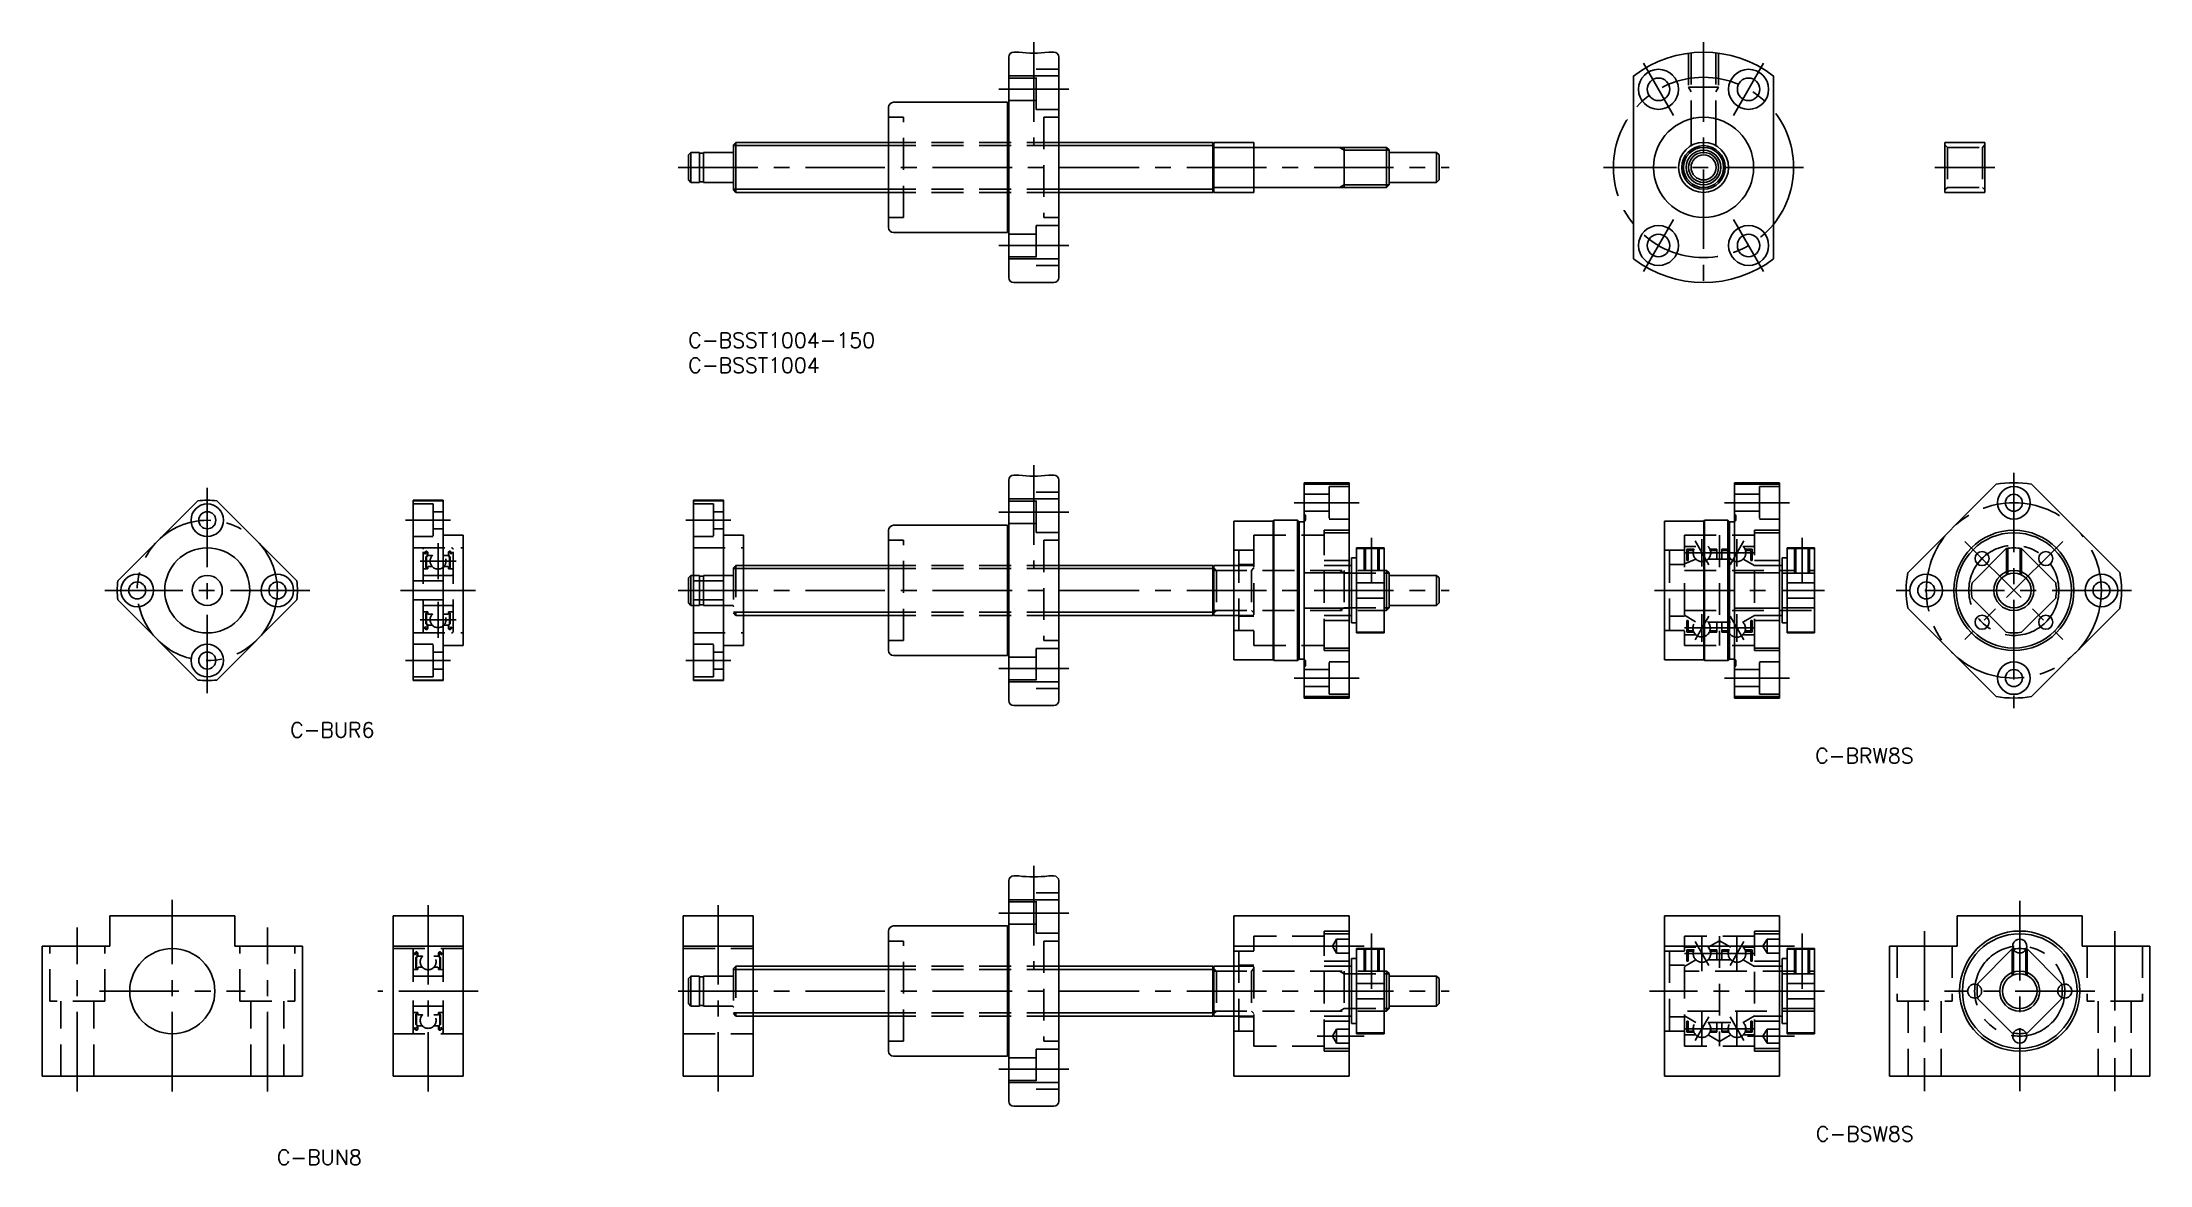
# Model space of a CAD drawing. Extents: x -129 to 292, y -166 to 58.
import ezdxf

# ---------------------------------------------------------------- set-up
doc = ezdxf.new("R2010")
doc.units = 0
doc.header["$LTSCALE"] = 0.5
for name, pattern in [('CENTER', [50.8, 31.75, -6.35, 6.35, -6.35]), ('DASHED', [19.05, 12.7, -6.35]), ('PHANTOM', [63.5, 31.75, -6.35, 6.35, -6.35, 6.35, -6.35])]:
    doc.linetypes.add(name, pattern=pattern)
for name, color, linetype in [('MSM_CENTER', 1, 'CENTER'), ('MSM_CONTINUOUS', 7, 'CONTINUOUS'), ('MSM_DASHED', 4, 'DASHED'), ('MSM_IMAGINARY', 6, 'PHANTOM'), ('MSM_NARROW', 5, 'CONTINUOUS'), ('MSM_PART_NUMBER', 7, 'CONTINUOUS')]:
    doc.layers.add(name, color=color, linetype=linetype)
doc.styles.get("Standard").update_dxf_attribs({"font": 'txt.shx', "height": 3, "bigfont": 'bigfont.shx'})

# ---------------------------------------------------------------- blocks, each defined once
blk = doc.blocks.new('*U50')
at = {"layer": 'MSM_PART_NUMBER'}
blk.add_text('C-BSST1004-150', height=3, dxfattribs=at).set_placement((0, -3))
blk = doc.blocks.new('*U51')
at = {"layer": 'MSM_PART_NUMBER'}
blk.add_text('C-BSST1004', height=3, dxfattribs=at).set_placement((0, -8))
blk = doc.blocks.new('*U53')
at = {"layer": 'MSM_PART_NUMBER'}
blk.add_text('C-BUR6', height=3, dxfattribs=at).set_placement((-79.55, -80.8))
blk = doc.blocks.new('*U54')
at = {"layer": 'MSM_PART_NUMBER'}
blk.add_text('C-BUN8', height=3, dxfattribs=at).set_placement((-82.2, -166.13))
blk = doc.blocks.new('*U55')
at = {"layer": 'MSM_PART_NUMBER'}
blk.add_text('C-BRW8S', height=3, dxfattribs=at).set_placement((225.12, -85.95))
blk = doc.blocks.new('*U56')
at = {"layer": 'MSM_PART_NUMBER'}
blk.add_text('C-BSW8S', height=3, dxfattribs=at).set_placement((225.27, -161.45))

msp = doc.modelspace()

# ---------------------------------------------------------------- linework, layer by layer
at = {"layer": 'MSM_CENTER'}
for p, q in [((69, 58), (69, 37.5)), ((202.82, 58), (202.82, 8)), ((190.82, 53.78), (196.82, 43.39)), ((214.82, 53.78), (208.82, 43.39)), ((76, 48.59), (62, 48.59)), ((-2, 33), (152, 33)), ((222.82, 33), (182.82, 33)), ((249.04, 33), (261.04, 33)), ((196.82, 22.61), (190.82, 12.22)), ((208.82, 22.61), (214.82, 12.22)), ((76, 17.41), (62, 17.41)), ((69, -26.45), (69, -46.95)), ((264.81, -27.95), (264.81, -74.95)), ((-96.1, -30.95), (-96.1, -71.95)), ((-56.5, -37.45), (-47.5, -37.45)), ((-0.5, -37.45), (8.5, -37.45)), ((76, -35.86), (62, -35.86)), ((121, -33.95), (134, -33.95)), ((207, -33.95), (220, -33.95)), ((-50, -49.19), (-50, -42.01)), ((136.5, -40.95), (136.5, -49.99)), ((201.12, -41.57), (203.87, -46.33)), ((202.5, -41.2), (202.5, -46.7)), ((210.88, -41.57), (208.13, -46.33)), ((209.5, -41.2), (209.5, -46.7)), ((222.5, -40.95), (222.5, -49.99)), ((255.03, -41.67), (274.6, -61.23)), ((274.6, -41.67), (255.03, -61.23)), ((-46.41, -45.6), (-53.59, -45.6)), ((213.1, -43.95), (199, -43.95)), ((-75.6, -51.45), (-116.6, -51.45)), ((-57.5, -51.45), (-42.5, -51.45)), ((-50, -60.89), (-50, -53.71)), ((-2, -51.45), (152, -51.45)), ((193, -51.45), (227, -51.45)), ((288.31, -51.45), (241.31, -51.45)), ((-46.41, -57.3), (-53.59, -57.3)), ((213.1, -58.95), (199, -58.95)), ((201.12, -61.33), (203.87, -56.57)), ((202.5, -61.7), (202.5, -56.2)), ((210.88, -61.33), (208.13, -56.57)), ((209.5, -61.7), (209.5, -56.2)), ((-56.5, -65.45), (-47.5, -65.45)), ((-0.5, -65.45), (8.5, -65.45)), ((76, -67.04), (62, -67.04)), ((121, -68.95), (134, -68.95)), ((207, -68.95), (220, -68.95)), ((69, -106.45), (69, -126.95)), ((-103.09, -151.49), (-103.09, -113.21)), ((265.98, -113.45), (265.98, -151.45)), ((-52, -114.27), (-52, -151.49)), ((5.98, -114.27), (5.98, -151.49)), ((76, -115.86), (62, -115.86)), ((-122.09, -151.49), (-122.09, -118.78)), ((-84.09, -151.49), (-84.09, -118.78)), ((136.5, -119.95), (136.5, -130.99)), ((203.87, -126.33), (201.12, -121.57)), ((202.5, -120.45), (202.5, -127.45)), ((208.12, -126.34), (210.88, -121.56)), ((209.5, -120.45), (209.5, -127.45)), ((222.5, -119.95), (222.5, -130.99)), ((246.98, -119.45), (246.98, -151.45)), ((284.98, -119.45), (284.98, -151.45)), ((135, -122.45), (125.63, -122.45)), ((213.1, -123.95), (199, -123.95)), ((221, -122.45), (211.63, -122.45)), ((-117.64, -131.45), (-88.54, -131.45)), ((-41.96, -131.45), (-62, -131.45)), ((-2, -131.45), (152, -131.45)), ((227, -131.45), (192, -131.45)), ((280.98, -131.45), (250.98, -131.45)), ((213.1, -138.95), (199, -138.95)), ((203.87, -136.57), (201.12, -141.33)), ((202.5, -142.45), (202.5, -135.45)), ((208.12, -136.56), (210.88, -141.34)), ((209.5, -142.45), (209.5, -135.45)), ((135, -140.45), (125.63, -140.45)), ((221, -140.45), (211.63, -140.45)), ((76, -147.04), (62, -147.04))]:
    msp.add_line(p, q, dxfattribs=at)
for centre, radius in [((202.82, 33), 18), ((-96.1, -51.45), 14), ((264.81, -51.45), 17.5), ((264.81, -51.45), 9), ((265.98, -131.45), 9)]:
    msp.add_circle(centre, radius, dxfattribs=at)
at = {"layer": 'MSM_CONTINUOUS'}
for p, q in [((64, 11), (64, 55)), ((65, 56), (66, 56)), ((72, 56), (73, 56)), ((74, 11), (74, 55)), ((74, 51.25), (64, 51.25)), ((188.82, 51.25), (188.82, 14.75)), ((216.82, 51.25), (216.82, 14.75)), ((40, 21), (40, 45)), ((41, 46), (63.75, 46)), ((63.75, 46), (63.75, 20)), ((200.37, 42.69), (200.37, 37.35)), ((205.28, 42.69), (205.28, 37.35)), ((9, 37.5), (9.5, 38)), ((40, 38), (9.5, 38)), ((9.5, 38), (9.5, 28)), ((74, 38), (104.8, 38)), ((104.8, 38), (104.8, 28)), ((104.8, 38), (105, 37.8)), ((251.04, 38), (251.04, 28)), ((251.04, 38), (259.04, 38)), ((259.04, 38), (259.04, 28)), ((0, 35.5), (0.5, 36)), ((0, 35.5), (0, 30.5)), ((0.5, 36), (0.5, 30)), ((0.5, 36), (2.2, 36)), ((2.2, 36), (2.2, 30)), ((2.2, 35.85), (3, 35.85)), ((3, 36), (3, 30)), ((3, 36), (8.8, 36)), ((9, 37.5), (9, 28.5)), ((105, 37.8), (105, 28.2)), ((105.2, 37), (139.5, 37)), ((131, 37), (131, 29)), ((139.5, 37), (139.5, 29)), ((139.5, 37), (140, 36.5)), ((140, 36.5), (140, 29.5)), ((140, 36), (149.5, 36)), ((149.5, 36), (149.5, 30)), ((150, 35.5), (149.5, 36)), ((150, 35.5), (150, 30.5)), ((0.5, 30), (0, 30.5)), ((0.5, 30), (2.2, 30)), ((2.2, 30.15), (3, 30.15)), ((3, 30), (8.8, 30)), ((140, 29.5), (139.5, 29)), ((140, 30), (149.5, 30)), ((149.5, 30), (150, 30.5)), ((9.5, 28), (9, 28.5)), ((40, 28), (9.5, 28)), ((74, 28), (104.8, 28)), ((104.8, 28), (105, 28.2)), ((105.2, 29), (139.5, 29)), ((259.04, 28), (251.04, 28)), ((41, 20), (63.75, 20)), ((64, 14.75), (74, 14.75)), ((65, 10), (73, 10)), ((64, -73.45), (64, -29.45)), ((65, -28.45), (66, -28.45)), ((72, -28.45), (73, -28.45)), ((74, -73.45), (74, -29.45)), ((-98, -33.55), (-114, -49.55)), ((-94.2, -33.55), (-78.2, -49.55)), ((-55, -69.45), (-55, -33.45)), ((-55, -33.45), (-49, -33.45)), ((-55, -33.55), (-49, -33.55)), ((-49, -33.45), (-49, -69.45)), ((1, -69.45), (1, -33.45)), ((1, -33.45), (7, -33.45)), ((1, -33.55), (7, -33.55)), ((7, -33.45), (7, -69.45)), ((74, -33.2), (64, -33.2)), ((132, -29.95), (123, -29.95)), ((123, -72.95), (123, -29.95)), ((132, -30.24), (123, -30.24)), ((132, -72.95), (132, -29.95)), ((218, -29.95), (209, -29.95)), ((209, -72.95), (209, -29.95)), ((218, -30.24), (209, -30.24)), ((218, -72.95), (218, -29.95)), ((261.27, -30.24), (243.61, -47.91)), ((268.36, -30.24), (286.02, -47.91)), ((116.85, -37.6), (109, -37.6)), ((109, -65.3), (109, -37.6)), ((116.85, -37.6), (117, -37.45)), ((116.85, -65.3), (116.85, -37.6)), ((121.7, -37.45), (117, -37.45)), ((117, -65.45), (117, -37.45)), ((121.7, -37.45), (122, -37.75)), ((121.7, -65.45), (121.7, -37.45)), ((122.8, -37.75), (122, -37.75)), ((122, -65.15), (122, -37.75)), ((202.85, -37.6), (195, -37.6)), ((195, -65.3), (195, -37.6)), ((202.85, -37.6), (203, -37.45)), ((202.85, -65.3), (202.85, -37.6)), ((207.7, -37.45), (203, -37.45)), ((203, -65.45), (203, -37.45)), ((207.7, -37.45), (208, -37.75)), ((207.7, -65.45), (207.7, -37.45)), ((208.8, -37.75), (208, -37.75)), ((208, -65.15), (208, -37.75)), ((-45, -40.45), (-49, -40.45)), ((-45, -62.45), (-45, -40.45)), ((11, -40.45), (7, -40.45)), ((11, -62.45), (11, -40.45)), ((40, -63.45), (40, -39.45)), ((41, -38.45), (63.75, -38.45)), ((63.75, -38.45), (63.75, -64.45)), ((132.5, -44.95), (132.5, -57.95)), ((133.5, -44.95), (132.5, -44.95)), ((139, -42.95), (133.5, -42.95)), ((133.5, -42.95), (133.5, -59.95)), ((139, -43.09), (133.5, -43.09)), ((139, -42.95), (139, -59.95)), ((218.5, -44.95), (218.5, -57.95)), ((219.5, -44.95), (218.5, -44.95)), ((225, -42.95), (219.5, -42.95)), ((219.5, -42.95), (219.5, -59.95)), ((225, -43.09), (219.5, -43.09)), ((225, -42.95), (225, -59.95)), ((263.27, -43.09), (256.45, -49.91)), ((273.17, -49.91), (266.35, -43.09)), ((-55, -49.55), (-49, -49.55)), ((0, -48.95), (0.5, -48.45)), ((0, -48.95), (0, -53.95)), ((0.5, -48.45), (0.5, -54.45)), ((0.5, -48.45), (1, -48.45)), ((1, -49.55), (7, -49.55)), ((40, -46.45), (11, -46.45)), ((74, -46.45), (104.8, -46.45)), ((104.8, -46.45), (104.8, -56.45)), ((104.8, -46.45), (105, -46.65)), ((105, -46.45), (105, -56.45)), ((105, -46.45), (113, -46.45)), ((132, -47.91), (123, -47.91)), ((132, -46.45), (132.5, -46.45)), ((139, -49.91), (133.5, -49.91)), ((139, -47.45), (139.5, -47.45)), ((139.5, -47.45), (139.5, -55.45)), ((139.5, -47.45), (140, -47.95)), ((140, -47.95), (140, -54.95)), ((140, -48.45), (149.5, -48.45)), ((149.5, -48.45), (149.5, -54.45)), ((150, -48.95), (149.5, -48.45)), ((150, -48.95), (150, -53.95)), ((218, -47.91), (209, -47.91)), ((218, -46.45), (218.5, -46.45)), ((225, -49.91), (219.5, -49.91)), ((-98, -69.35), (-114, -53.35)), ((-78.2, -53.35), (-94.2, -69.35)), ((-55, -53.35), (-49, -53.35)), ((0.5, -54.45), (0, -53.95)), ((0.5, -54.45), (1, -54.45)), ((1, -53.35), (7, -53.35)), ((139, -52.99), (133.5, -52.99)), ((140, -54.45), (149.5, -54.45)), ((149.5, -54.45), (150, -53.95)), ((225, -52.99), (219.5, -52.99)), ((256.45, -52.99), (263.27, -59.81)), ((266.35, -59.81), (273.17, -52.99)), ((40, -56.45), (11, -56.45)), ((74, -56.45), (104.8, -56.45)), ((104.8, -56.45), (105, -56.25)), ((113, -56.45), (105, -56.45)), ((132, -54.99), (123, -54.99)), ((132, -56.45), (132.5, -56.45)), ((133.5, -57.95), (132.5, -57.95)), ((139, -55.45), (139.5, -55.45)), ((140, -54.95), (139.5, -55.45)), ((218, -54.99), (209, -54.99)), ((218, -56.45), (218.5, -56.45)), ((219.5, -57.95), (218.5, -57.95)), ((261.27, -72.66), (243.61, -54.99)), ((268.36, -72.66), (286.02, -54.99)), ((-45, -62.45), (-49, -62.45)), ((11, -62.45), (7, -62.45)), ((139, -59.81), (133.5, -59.81)), ((139, -59.95), (133.5, -59.95)), ((225, -59.81), (219.5, -59.81)), ((225, -59.95), (219.5, -59.95)), ((41, -64.45), (63.75, -64.45)), ((116.85, -65.3), (109, -65.3)), ((116.85, -65.3), (117, -65.45)), ((121.7, -65.45), (117, -65.45)), ((121.7, -65.45), (122, -65.15)), ((122.8, -65.15), (122, -65.15)), ((202.85, -65.3), (195, -65.3)), ((202.85, -65.3), (203, -65.45)), ((207.7, -65.45), (203, -65.45)), ((207.7, -65.45), (208, -65.15)), ((208.8, -65.15), (208, -65.15)), ((-55, -69.35), (-49, -69.35)), ((-55, -69.45), (-49, -69.45)), ((1, -69.35), (7, -69.35)), ((1, -69.45), (7, -69.45)), ((64, -69.7), (74, -69.7)), ((65, -74.45), (73, -74.45)), ((132, -72.66), (123, -72.66)), ((132, -72.95), (123, -72.95)), ((218, -72.66), (209, -72.66)), ((218, -72.95), (209, -72.95)), ((64, -153.45), (64, -109.45)), ((65, -108.45), (66, -108.45)), ((72, -108.45), (73, -108.45)), ((74, -153.45), (74, -109.45)), ((74, -113.2), (64, -113.2)), ((-90.59, -116.45), (-115.59, -116.45)), ((-115.59, -122.45), (-115.59, -116.45)), ((-90.59, -122.45), (-90.59, -116.45)), ((-59, -148.45), (-59, -116.45)), ((-45, -116.45), (-59, -116.45)), ((-45, -148.45), (-45, -116.45)), ((-1.02, -148.45), (-1.02, -116.45)), ((12.98, -116.45), (-1.02, -116.45)), ((12.98, -148.45), (12.98, -116.45)), ((109, -148.45), (109, -116.45)), ((132, -116.45), (109, -116.45)), ((132, -148.45), (132, -116.45)), ((195, -148.45), (195, -116.45)), ((218, -116.45), (195, -116.45)), ((218, -148.45), (218, -116.45)), ((253.48, -116.45), (278.48, -116.45)), ((253.48, -116.45), (253.48, -122.45)), ((278.48, -116.45), (278.48, -122.45)), ((40, -143.45), (40, -119.45)), ((41, -118.45), (63.75, -118.45)), ((63.75, -118.45), (63.75, -144.45)), ((-129.09, -148.45), (-129.09, -122.45)), ((-115.59, -122.45), (-129.09, -122.45)), ((-77.09, -122.45), (-90.59, -122.45)), ((-77.09, -148.45), (-77.09, -122.45)), ((-59, -122.45), (-45, -122.45)), ((-1.02, -122.45), (12.98, -122.45)), ((132, -122.45), (109, -122.45)), ((132.5, -124.95), (132.5, -137.95)), ((133.5, -124.95), (132.5, -124.95)), ((139, -122.95), (133.5, -122.95)), ((133.5, -122.95), (133.5, -139.95)), ((139, -123.09), (133.5, -123.09)), ((139, -122.95), (139, -139.95)), ((218, -122.45), (195, -122.45)), ((218.5, -124.95), (218.5, -137.95)), ((219.5, -124.95), (218.5, -124.95)), ((225, -122.95), (219.5, -122.95)), ((219.5, -122.95), (219.5, -139.95)), ((225, -123.09), (219.5, -123.09)), ((225, -122.95), (225, -139.95)), ((239.98, -148.45), (239.98, -122.45)), ((239.98, -122.45), (253.48, -122.45)), ((264.44, -123.09), (257.62, -129.91)), ((274.34, -129.91), (267.52, -123.09)), ((278.48, -122.45), (291.98, -122.45)), ((291.98, -122.45), (291.98, -148.45)), ((40, -126.45), (12.98, -126.45)), ((74, -126.45), (104.8, -126.45)), ((104.8, -126.45), (104.8, -136.45)), ((104.8, -126.45), (105, -126.65)), ((104.8, -126.45), (105, -126.65)), ((105, -126.45), (105, -136.45)), ((105, -126.45), (109, -126.45)), ((132, -126.45), (132.5, -126.45)), ((139, -129.91), (133.5, -129.91)), ((139, -127.45), (139.5, -127.45)), ((139.5, -127.45), (139.5, -135.45)), ((139.5, -127.45), (140, -127.95)), ((140, -127.95), (140, -134.95)), ((140, -128.45), (149.5, -128.45)), ((149.5, -128.45), (149.5, -134.45)), ((150, -128.95), (149.5, -128.45)), ((150, -128.95), (150, -133.95)), ((218, -126.45), (218.5, -126.45)), ((225, -129.91), (219.5, -129.91)), ((139, -132.99), (133.5, -132.99)), ((140, -134.45), (149.5, -134.45)), ((149.5, -134.45), (150, -133.95)), ((225, -132.99), (219.5, -132.99)), ((257.62, -132.99), (264.44, -139.81)), ((267.52, -139.81), (274.34, -132.99)), ((40, -136.45), (12.98, -136.45)), ((74, -136.45), (104.8, -136.45)), ((104.8, -136.45), (105, -136.25)), ((104.8, -136.45), (105, -136.25)), ((109, -136.45), (105, -136.45)), ((132, -136.45), (132.5, -136.45)), ((133.5, -137.95), (132.5, -137.95)), ((139, -135.45), (139.5, -135.45)), ((140, -134.95), (139.5, -135.45)), ((218, -136.45), (218.5, -136.45)), ((219.5, -137.95), (218.5, -137.95)), ((139, -139.81), (133.5, -139.81)), ((139, -139.95), (133.5, -139.95)), ((225, -139.81), (219.5, -139.81)), ((225, -139.95), (219.5, -139.95)), ((41, -144.45), (63.75, -144.45)), ((-77.09, -148.45), (-129.09, -148.45)), ((-45, -148.45), (-59, -148.45)), ((12.98, -148.45), (-1.02, -148.45)), ((64, -149.7), (74, -149.7)), ((132, -148.45), (109, -148.45)), ((218, -148.45), (195, -148.45)), ((291.98, -148.45), (239.98, -148.45)), ((65, -154.45), (73, -154.45))]:
    msp.add_line(p, q, dxfattribs=at)
for centre, radius in [((193.82, 48.59), 4), ((193.82, 48.59), 2.25), ((211.82, 48.59), 4), ((211.82, 48.59), 2.25), ((202.82, 33), 10), ((202.82, 33), 5), ((202.82, 33), 4), ((202.82, 33), 3), ((202.82, 33), 2.5), ((193.82, 17.41), 4), ((211.82, 17.41), 4), ((193.82, 17.41), 2.25), ((211.82, 17.41), 2.25), ((264.81, -33.95), 3.25), ((264.81, -33.95), 1.7), ((-96.1, -37.45), 3.25), ((-96.1, -37.45), 1.7), ((264.81, -51.45), 12), ((264.81, -51.45), 11.5), ((-96.1, -51.45), 8.5), ((258.45, -45.09), 1.4), ((271.18, -45.09), 1.4), ((-110.1, -51.45), 3.25), ((-110.1, -51.45), 1.7), ((-96.1, -51.45), 3), ((-82.1, -51.45), 3.25), ((-82.1, -51.45), 1.7), ((247.31, -51.45), 3.25), ((247.31, -51.45), 1.7), ((264.81, -51.45), 3.46), ((282.31, -51.45), 3.25), ((282.31, -51.45), 1.7), ((258.45, -57.81), 1.4), ((271.18, -57.81), 1.4), ((-96.1, -65.45), 3.25), ((-96.1, -65.45), 1.7), ((264.81, -68.95), 3.25), ((264.81, -68.95), 1.7), ((265.98, -131.45), 12), ((265.98, -131.45), 11.45), ((-103.09, -131.45), 8.5), ((265.98, -131.45), 3.46)]:
    msp.add_circle(centre, radius, dxfattribs=at)
for centre, radius, start, end in [((65, 55), 1, 90, 180), ((69, 78.8), 23, 262.5053, 277.4947), ((73, 55), 1, 0, 90), ((202.82, 33), 23, 52.5048, 127.4952), ((41, 45), 1, 90, 180), ((64, 46), 0.25, 180, 270), ((8.8, 36.2), 0.2, 270, 0), ((105.2, 37.2), 0.2, 180, 270), ((8.8, 29.8), 0.2, 0, 90), ((105.2, 28.8), 0.2, 90, 180), ((41, 21), 1, 180, 270), ((64, 20), 0.25, 90, 180), ((202.82, 33), 23, 232.5048, 307.4952), ((65, 11), 1, 180, 270), ((73, 11), 1, 270, 0), ((65, -29.45), 1, 90, 180), ((69, -5.65), 23, 262.5053, 277.4947), ((73, -29.45), 1, 0, 90), ((-96.1, -51.45), 18, 83.9424, 96.0576), ((264.81, -51.45), 21.5, 80.516, 99.484), ((122.8, -37.25), 0.5, 270, 293.5782), ((208.8, -37.25), 0.5, 270, 293.5782), ((41, -39.45), 1, 90, 180), ((64, -38.45), 0.25, 180, 270), ((264.81, -51.45), 8.5, 79.5603, 100.4397), ((-96.1, -51.45), 18, 173.9424, 186.0576), ((-96.1, -51.45), 18, 353.9424, 6.0576), ((264.81, -51.45), 21.5, 170.516, 189.484), ((264.81, -51.45), 8.5, 169.5603, 190.4397), ((264.81, -51.45), 8.5, 349.5603, 10.4397), ((264.81, -51.45), 21.5, 350.516, 9.484), ((264.81, -51.45), 8.5, 259.5603, 280.4397), ((41, -63.45), 1, 180, 270), ((64, -64.45), 0.25, 90, 180), ((122.8, -65.65), 0.5, 66.4218, 90), ((208.8, -65.65), 0.5, 66.4218, 90), ((-96.1, -51.45), 18, 263.9424, 276.0576), ((65, -73.45), 1, 180, 270), ((73, -73.45), 1, 270, 0), ((264.81, -51.45), 21.5, 260.516, 279.484), ((65, -109.45), 1, 90, 180), ((69, -85.65), 23, 262.5053, 277.4947), ((73, -109.45), 1, 0, 90), ((41, -119.45), 1, 90, 180), ((64, -118.45), 0.25, 180, 270), ((265.98, -122.45), 1.4, 334.8479, 205.1522), ((265.98, -131.45), 8.5, 79.5603, 100.4397), ((256.98, -131.45), 1.4, 64.8501, 295.1501), ((265.98, -131.45), 8.5, 169.5603, 190.4397), ((265.98, -131.45), 8.5, 349.5603, 10.4397), ((274.98, -131.45), 1.4, 244.8501, 115.1501), ((265.98, -131.45), 8.5, 259.5603, 280.4397), ((265.98, -140.45), 1.4, 154.8476, 25.1519), ((41, -143.45), 1, 180, 270), ((64, -144.45), 0.25, 90, 180), ((65, -153.45), 1, 180, 270), ((73, -153.45), 1, 270, 0)]:
    msp.add_arc(centre, radius, start, end, dxfattribs=at)
at = {"layer": 'MSM_DASHED'}
for p, q in [((199.82, 55.8), (199.82, 49)), ((200.37, 55.87), (200.37, 42.69)), ((205.28, 55.87), (205.28, 42.69)), ((205.82, 55.8), (205.82, 49)), ((69.5, 50.84), (64, 50.84)), ((74, 52.59), (69.5, 52.59)), ((69.5, 44.59), (69.5, 52.59)), ((69.5, 46.34), (64, 46.34)), ((199.82, 49), (205.82, 49)), ((199.82, 49), (200.37, 48.06)), ((205.82, 49), (205.28, 48.06)), ((43, 43), (40, 43)), ((43, 23), (43, 43)), ((69.5, 44.59), (74, 44.59)), ((71, 43), (74, 43)), ((71, 43), (71, 23)), ((74, 38), (40, 38)), ((74, 37.34), (40, 37.34)), ((251.54, 37), (251.04, 37.5)), ((251.54, 37), (258.54, 37)), ((251.54, 37), (251.54, 29)), ((258.54, 37), (259.04, 37.5)), ((258.54, 37), (258.54, 29)), ((74, 28.66), (40, 28.66)), ((74, 28), (40, 28)), ((251.54, 29), (251.04, 28.5)), ((251.54, 29), (258.54, 29)), ((258.54, 29), (259.04, 28.5)), ((43, 23), (40, 23)), ((69.5, 21.41), (69.5, 13.41)), ((74, 21.41), (69.5, 21.41)), ((71, 23), (74, 23)), ((69.5, 19.66), (64, 19.66)), ((69.5, 15.16), (64, 15.16)), ((74, 13.41), (69.5, 13.41)), ((69.5, -33.61), (64, -33.61)), ((74, -31.86), (69.5, -31.86)), ((69.5, -39.86), (69.5, -31.86)), ((128, -32.25), (123, -32.25)), ((128, -30.7), (128, -37.2)), ((132, -30.7), (128, -30.7)), ((214, -32.25), (209, -32.25)), ((214, -30.7), (214, -37.2)), ((218, -30.7), (214, -30.7)), ((-55, -34.2), (-51, -34.2)), ((-51, -34.2), (-51, -40.7)), ((-51, -35.75), (-49, -35.75)), ((1, -34.2), (5, -34.2)), ((5, -34.2), (5, -40.7)), ((5, -35.75), (7, -35.75)), ((128, -35.65), (123, -35.65)), ((123, -36.15), (123.3, -36.45)), ((123.3, -36.45), (123.3, -37.25)), ((132, -37.2), (128, -37.2)), ((214, -35.65), (209, -35.65)), ((209, -36.15), (209.3, -36.45)), ((209.3, -36.45), (209.3, -37.25)), ((218, -37.2), (214, -37.2)), ((-55, -40.7), (-51, -40.7)), ((-51, -39.15), (-49, -39.15)), ((1, -40.7), (5, -40.7)), ((5, -39.15), (7, -39.15)), ((43, -41.45), (40, -41.45)), ((43, -61.45), (43, -41.45)), ((69.5, -38.11), (64, -38.11)), ((69.5, -39.86), (74, -39.86)), ((71, -41.45), (74, -41.45)), ((71, -41.45), (71, -61.45)), ((113, -40.45), (127, -40.45)), ((113, -40.45), (113, -62.45)), ((127, -63.45), (127, -39.45)), ((127, -39.45), (132, -39.45)), ((127, -39.95), (132, -39.95)), ((199, -40.45), (213, -40.45)), ((199, -40.45), (199, -62.45)), ((206, -40.45), (206, -62.45)), ((213, -63.45), (213, -39.45)), ((213, -39.45), (218, -39.45)), ((213, -39.95), (218, -39.95)), ((-55, -42.95), (-45, -42.95)), ((-53, -59.65), (-53, -43.25)), ((-53, -43.85), (-52.9, -43.95)), ((-52.9, -43.95), (-52.69, -43.95)), ((-52.69, -43.95), (-52.58, -43.78)), ((-52.64, -44.12), (-52.53, -44.18)), ((-52.58, -44.01), (-52.47, -43.84)), ((-52.47, -44.08), (-52.58, -44.01)), ((-52.53, -44.18), (-52.47, -44.08)), ((-52.18, -44.5), (-52.44, -44.75)), ((-52.44, -44.75), (-52.44, -46.8)), ((-52.06, -44.55), (-52.31, -44.8)), ((-52.31, -46.8), (-52.31, -44.8)), ((-52.18, -43.92), (-52.18, -44.5)), ((-52.06, -43.92), (-52.06, -44.55)), ((-52.06, -44.4), (-51.96, -44.5)), ((-51.96, -44.5), (-51.14, -44.5)), ((-48.04, -44.5), (-48.86, -44.5)), ((-47.94, -44.4), (-48.04, -44.5)), ((-47.94, -43.92), (-47.94, -44.55)), ((-47.94, -44.55), (-47.69, -44.8)), ((-47.82, -43.92), (-47.82, -44.5)), ((-47.82, -44.5), (-47.57, -44.75)), ((-47.69, -46.8), (-47.69, -44.8)), ((-47.57, -44.75), (-47.57, -46.8)), ((-47.42, -44.01), (-47.53, -43.84)), ((-47.53, -44.08), (-47.42, -44.01)), ((-47.47, -44.18), (-47.53, -44.08)), ((-47.36, -44.12), (-47.47, -44.18)), ((-47.31, -43.95), (-47.42, -43.78)), ((-47.1, -43.95), (-47.31, -43.95)), ((-47, -43.85), (-47.1, -43.95)), ((-47, -59.65), (-47, -43.25)), ((1, -42.95), (11, -42.95)), ((113, -43.45), (109, -43.45)), ((110, -59.45), (110, -43.45)), ((110, -46.3), (113, -46.3)), ((132, -45.45), (127, -45.45)), ((135, -42.95), (135, -47.45)), ((135.27, -42.95), (135.27, -47.45)), ((137.73, -42.95), (137.73, -47.45)), ((138, -42.95), (138, -47.45)), ((199, -43.45), (195, -43.45)), ((196, -59.45), (196, -43.45)), ((196, -46.3), (199, -46.3)), ((199, -42.7), (201.28, -42.7)), ((201.28, -45.2), (199, -46.16)), ((199.5, -43.22), (199.5, -45.45)), ((200.91, -43.22), (199.5, -43.22)), ((199.5, -45.45), (199.75, -45.45)), ((199.75, -43.47), (199.75, -45.45)), ((200.82, -43.47), (199.75, -43.47)), ((208.28, -45.2), (203.72, -45.2)), ((205.5, -43.22), (204.09, -43.22)), ((205.5, -43.47), (204.18, -43.47)), ((205.5, -43.22), (205.5, -45.2)), ((206.5, -43.22), (206.5, -45.2)), ((207.91, -43.22), (206.5, -43.22)), ((207.82, -43.47), (206.5, -43.47)), ((213, -42.7), (210.72, -42.7)), ((210.72, -45.2), (213, -46.51)), ((212.5, -43.22), (211.09, -43.22)), ((211.18, -43.47), (212.25, -43.47)), ((212.25, -43.47), (212.25, -45.45)), ((212.5, -45.45), (212.25, -45.45)), ((212.5, -43.22), (212.5, -45.45)), ((218, -45.45), (213, -45.45)), ((221, -42.95), (221, -47.99)), ((221.27, -42.95), (221.27, -47.99)), ((223.73, -42.95), (223.73, -47.99)), ((224, -42.95), (224, -47.99)), ((263.31, -43.08), (263.31, -48.33)), ((263.58, -43.04), (263.58, -48.22)), ((266.04, -43.04), (266.04, -48.22)), ((266.31, -43.08), (266.31, -48.33)), ((-53, -47.25), (-52.9, -47.15)), ((-52.9, -47.15), (-52.06, -47.15)), ((-47.3, -48.45), (-52.7, -48.45)), ((-52.12, -46.8), (-52.31, -46.8)), ((-52.31, -46.93), (-52.12, -46.93)), ((-52.12, -46.93), (-52.12, -46.8)), ((-52.06, -46.8), (-51.96, -46.7)), ((-52.06, -47.15), (-52.06, -46.8)), ((-51.96, -46.7), (-51.14, -46.7)), ((-48.04, -46.7), (-48.86, -46.7)), ((-47.94, -46.8), (-48.04, -46.7)), ((-47.94, -47.15), (-47.94, -46.8)), ((-47.1, -47.15), (-47.94, -47.15)), ((-47.88, -46.8), (-47.69, -46.8)), ((-47.88, -46.93), (-47.88, -46.8)), ((-47.69, -46.93), (-47.88, -46.93)), ((-47, -47.25), (-47.1, -47.15)), ((1, -48.45), (2.2, -48.45)), ((2.2, -48.45), (2.2, -54.45)), ((2.2, -48.6), (3, -48.6)), ((3, -48.45), (3, -54.45)), ((3, -48.45), (8.8, -48.45)), ((9, -46.95), (9.5, -46.45)), ((9, -46.95), (9, -55.95)), ((11, -47.11), (9, -47.11)), ((9.5, -46.45), (9.5, -56.45)), ((11, -46.45), (9.5, -46.45)), ((74, -46.45), (40, -46.45)), ((74, -47.11), (40, -47.11)), ((105.5, -47.45), (105, -46.95)), ((105.2, -47.45), (139, -47.45)), ((105.5, -47.45), (105.5, -55.45)), ((112.5, -47.45), (113, -46.95)), ((112.5, -47.45), (112.5, -55.45)), ((132, -46.45), (127, -46.45)), ((131, -47.99), (130.06, -47.45)), ((131, -47.45), (131, -55.45)), ((131, -47.99), (139, -47.99)), ((199, -47.45), (221, -47.45)), ((218, -46.45), (213, -46.45)), ((218.5, -47.99), (225, -47.99)), ((224, -47.45), (225, -47.45)), ((-47.3, -54.45), (-52.7, -54.45)), ((1, -54.45), (2.2, -54.45)), ((2.2, -54.3), (3, -54.3)), ((3, -54.45), (8.8, -54.45)), ((-53, -55.65), (-52.9, -55.75)), ((-53, -59.05), (-52.9, -58.95)), ((-52.9, -55.75), (-52.06, -55.75)), ((-52.9, -58.95), (-52.69, -58.95)), ((-52.69, -58.95), (-52.58, -59.12)), ((-52.64, -58.78), (-52.53, -58.72)), ((-52.47, -58.82), (-52.58, -58.89)), ((-52.58, -58.89), (-52.47, -59.06)), ((-52.53, -58.72), (-52.47, -58.82)), ((-52.44, -58.15), (-52.44, -56.1)), ((-52.18, -58.4), (-52.44, -58.15)), ((-52.31, -55.97), (-52.12, -55.97)), ((-52.31, -56.1), (-52.31, -58.1)), ((-52.12, -56.1), (-52.31, -56.1)), ((-52.06, -58.35), (-52.31, -58.1)), ((-52.18, -58.98), (-52.18, -58.4)), ((-52.12, -55.97), (-52.12, -56.1)), ((-52.06, -55.75), (-52.06, -56.1)), ((-52.06, -56.1), (-51.96, -56.2)), ((-52.06, -58.98), (-52.06, -58.35)), ((-52.06, -58.5), (-51.96, -58.4)), ((-51.96, -56.2), (-51.14, -56.2)), ((-51.96, -58.4), (-51.14, -58.4)), ((-48.04, -56.2), (-48.86, -56.2)), ((-48.04, -58.4), (-48.86, -58.4)), ((-47.94, -56.1), (-48.04, -56.2)), ((-47.94, -58.5), (-48.04, -58.4)), ((-47.1, -55.75), (-47.94, -55.75)), ((-47.94, -55.75), (-47.94, -56.1)), ((-47.94, -58.35), (-47.69, -58.1)), ((-47.94, -58.98), (-47.94, -58.35)), ((-47.88, -55.97), (-47.88, -56.1)), ((-47.69, -55.97), (-47.88, -55.97)), ((-47.88, -56.1), (-47.69, -56.1)), ((-47.82, -58.4), (-47.57, -58.15)), ((-47.82, -58.98), (-47.82, -58.4)), ((-47.69, -56.1), (-47.69, -58.1)), ((-47.57, -58.15), (-47.57, -56.1)), ((-47.47, -58.72), (-47.53, -58.82)), ((-47.53, -58.82), (-47.42, -58.89)), ((-47.42, -58.89), (-47.53, -59.06)), ((-47.36, -58.78), (-47.47, -58.72)), ((-47.31, -58.95), (-47.42, -59.12)), ((-47.1, -58.95), (-47.31, -58.95)), ((-47, -55.65), (-47.1, -55.75)), ((-47, -59.05), (-47.1, -58.95)), ((11, -55.79), (9, -55.79)), ((9.5, -56.45), (9, -55.95)), ((11, -56.45), (9.5, -56.45)), ((74, -55.79), (40, -55.79)), ((74, -56.45), (40, -56.45)), ((105.5, -55.45), (105, -55.95)), ((105.2, -55.45), (139, -55.45)), ((110, -56.6), (113, -56.6)), ((112.5, -55.45), (113, -55.95)), ((127, -56.45), (132, -56.45)), ((132, -57.45), (127, -57.45)), ((131, -54.91), (130.06, -55.45)), ((131, -54.91), (139, -54.91)), ((196, -56.6), (199, -56.6)), ((199, -55.45), (225, -55.45)), ((201.22, -57.72), (199, -56.41)), ((199.5, -57.46), (199.5, -59.8)), ((199.5, -57.46), (199.75, -57.46)), ((199.75, -57.46), (199.75, -59.55)), ((203.71, -57.78), (208.22, -57.78)), ((205.5, -57.78), (205.5, -59.8)), ((206.5, -57.78), (206.5, -59.8)), ((210.67, -57.8), (213, -56.49)), ((212.25, -57.46), (212.25, -59.55)), ((212.25, -57.46), (212.5, -57.46)), ((212.5, -57.46), (212.5, -59.8)), ((213, -56.45), (218, -56.45)), ((218, -57.45), (213, -57.45)), ((218.5, -54.91), (225, -54.91)), ((-55, -59.95), (-45, -59.95)), ((-55, -62.2), (-51, -62.2)), ((-51, -68.7), (-51, -62.2)), ((1, -59.95), (11, -59.95)), ((1, -62.2), (5, -62.2)), ((5, -68.7), (5, -62.2)), ((43, -61.45), (40, -61.45)), ((69.5, -63.04), (69.5, -71.04)), ((74, -63.04), (69.5, -63.04)), ((71, -61.45), (74, -61.45)), ((113, -59.45), (109, -59.45)), ((113, -62.45), (127, -62.45)), ((127, -62.95), (132, -62.95)), ((199, -59.45), (195, -59.45)), ((199, -60.29), (201.27, -60.29)), ((199, -62.45), (213, -62.45)), ((199.5, -59.8), (200.89, -59.8)), ((199.75, -59.55), (200.78, -59.55)), ((203.98, -59.8), (205.5, -59.8)), ((204.09, -59.55), (205.5, -59.55)), ((206.5, -59.55), (207.76, -59.55)), ((206.5, -59.8), (207.86, -59.8)), ((210.66, -60.29), (213, -60.29)), ((211.01, -59.8), (212.5, -59.8)), ((211.11, -59.55), (212.25, -59.55)), ((213, -62.95), (218, -62.95)), ((-51, -63.75), (-49, -63.75)), ((-51, -67.15), (-49, -67.15)), ((5, -63.75), (7, -63.75)), ((5, -67.15), (7, -67.15)), ((69.5, -64.79), (64, -64.79)), ((123, -66.75), (123.3, -66.45)), ((128, -67.25), (123, -67.25)), ((123.3, -66.45), (123.3, -65.65)), ((127, -63.45), (132, -63.45)), ((128, -72.2), (128, -65.7)), ((132, -65.7), (128, -65.7)), ((209, -66.75), (209.3, -66.45)), ((214, -67.25), (209, -67.25)), ((209.3, -66.45), (209.3, -65.65)), ((213, -63.45), (218, -63.45)), ((214, -72.2), (214, -65.7)), ((218, -65.7), (214, -65.7)), ((-55, -68.7), (-51, -68.7)), ((1, -68.7), (5, -68.7)), ((69.5, -69.29), (64, -69.29)), ((74, -71.04), (69.5, -71.04)), ((128, -70.65), (123, -70.65)), ((214, -70.65), (209, -70.65)), ((132, -72.2), (128, -72.2)), ((218, -72.2), (214, -72.2)), ((69.5, -113.61), (64, -113.61)), ((74, -111.86), (69.5, -111.86)), ((69.5, -119.86), (69.5, -111.86)), ((43, -121.45), (40, -121.45)), ((43, -141.45), (43, -121.45)), ((69.5, -118.11), (64, -118.11)), ((69.5, -119.86), (74, -119.86)), ((71, -121.45), (74, -121.45)), ((71, -121.45), (71, -141.45)), ((113, -142.45), (113, -120.45)), ((127, -120.45), (113, -120.45)), ((127, -143.45), (127, -119.45)), ((127, -119.45), (132, -119.45)), ((127, -120), (132, -120)), ((128.69, -122.45), (129.5, -121.05)), ((132, -121.05), (129.5, -121.05)), ((129.5, -123.85), (129.5, -121.05)), ((199, -142.45), (199, -120.45)), ((213, -120.45), (199, -120.45)), ((203.72, -122.7), (206, -121.39)), ((206, -120.45), (206, -142.45)), ((208.28, -122.7), (206, -121.39)), ((213, -143.45), (213, -119.45)), ((213, -119.45), (218, -119.45)), ((213, -120), (218, -120)), ((214.69, -122.45), (215.5, -121.05)), ((218, -121.05), (215.5, -121.05)), ((215.5, -123.85), (215.5, -121.05)), ((-127.59, -133.45), (-127.59, -122.45)), ((-116.59, -133.45), (-116.59, -122.45)), ((-89.59, -133.45), (-89.59, -122.45)), ((-78.59, -133.45), (-78.59, -122.45)), ((-59, -122.95), (-45, -122.95)), ((-54.98, -123.25), (-54.98, -131.45)), ((-54.98, -123.85), (-54.88, -123.95)), ((-54.88, -123.95), (-54.67, -123.95)), ((-54.67, -123.95), (-54.56, -123.78)), ((-54.62, -124.12), (-54.51, -124.18)), ((-54.56, -124.01), (-54.45, -123.84)), ((-54.45, -124.08), (-54.56, -124.01)), ((-54.51, -124.18), (-54.45, -124.08)), ((-54.16, -124.5), (-54.41, -124.75)), ((-54.41, -124.75), (-54.41, -126.8)), ((-54.04, -124.55), (-54.29, -124.8)), ((-54.29, -126.8), (-54.29, -124.8)), ((-54.16, -123.92), (-54.16, -124.5)), ((-54.04, -123.92), (-54.04, -124.55)), ((-54.04, -124.4), (-53.94, -124.5)), ((-53.94, -124.5), (-53.12, -124.5)), ((-50.02, -124.5), (-50.83, -124.5)), ((-49.92, -124.4), (-50.02, -124.5)), ((-49.92, -123.92), (-49.92, -124.55)), ((-49.92, -124.55), (-49.67, -124.8)), ((-49.8, -123.92), (-49.8, -124.5)), ((-49.8, -124.5), (-49.54, -124.75)), ((-49.67, -126.8), (-49.67, -124.8)), ((-49.54, -124.75), (-49.54, -126.8)), ((-49.51, -124.08), (-49.4, -124.01)), ((-49.45, -124.18), (-49.51, -124.08)), ((-49.4, -124.01), (-49.5, -123.84)), ((-49.34, -124.12), (-49.45, -124.18)), ((-49.29, -123.95), (-49.4, -123.78)), ((-49.08, -123.95), (-49.29, -123.95)), ((-48.98, -123.85), (-49.08, -123.95)), ((-48.98, -123.25), (-48.98, -131.45)), ((-1.02, -122.95), (12.98, -122.95)), ((113, -123.45), (109, -123.45)), ((110, -123.45), (110, -139.45)), ((113, -126.3), (110, -126.3)), ((132, -125.45), (127, -125.45)), ((128.69, -122.45), (129.5, -123.85)), ((132, -123.85), (129.5, -123.85)), ((135, -122.95), (135, -127.45)), ((135.27, -122.95), (135.27, -127.45)), ((137.73, -122.95), (137.73, -127.45)), ((138, -122.95), (138, -127.45)), ((199, -123.45), (195, -123.45)), ((196, -123.45), (196, -139.45)), ((199, -126.3), (196, -126.3)), ((201.28, -122.7), (199, -122.7)), ((201.28, -125.2), (199, -126.51)), ((199.5, -123.22), (199.5, -125.45)), ((199.5, -123.22), (200.91, -123.22)), ((199.5, -125.45), (199.75, -125.45)), ((199.75, -123.47), (199.75, -125.45)), ((199.75, -123.47), (200.82, -123.47)), ((208.28, -125.2), (203.72, -125.2)), ((204.09, -123.22), (205.5, -123.22)), ((204.18, -123.47), (205.5, -123.47)), ((205.5, -123.22), (205.5, -125.2)), ((206.5, -123.22), (206.5, -125.2)), ((206.5, -123.22), (207.91, -123.22)), ((206.5, -123.47), (207.82, -123.47)), ((207, -125.2), (208.28, -125.2)), ((213, -122.7), (210.72, -122.7)), ((210.72, -125.2), (213, -126.51)), ((211.09, -123.22), (212.5, -123.22)), ((211.18, -123.47), (212.25, -123.47)), ((212.25, -123.47), (212.25, -125.45)), ((212.5, -125.45), (212.25, -125.45)), ((212.5, -123.22), (212.5, -125.45)), ((218, -125.45), (213, -125.45)), ((214.69, -122.45), (215.5, -123.85)), ((218, -123.85), (215.5, -123.85)), ((221, -122.95), (221, -127.99)), ((221.27, -122.95), (221.27, -127.99)), ((223.73, -122.95), (223.73, -127.99)), ((224, -122.95), (224, -127.99)), ((241.48, -122.45), (241.48, -133.45)), ((252.48, -122.45), (252.48, -133.45)), ((264.48, -123.08), (264.48, -128.33)), ((264.75, -123.04), (264.75, -128.22)), ((267.21, -123.04), (267.21, -128.22)), ((267.48, -123.08), (267.48, -128.33)), ((279.48, -122.45), (279.48, -133.45)), ((290.48, -122.45), (290.48, -133.45)), ((-54.98, -127.25), (-54.88, -127.15)), ((-54.88, -127.15), (-54.04, -127.15)), ((-49.28, -128.45), (-54.68, -128.45)), ((-54.1, -126.8), (-54.29, -126.8)), ((-54.29, -126.93), (-54.1, -126.93)), ((-54.1, -126.93), (-54.1, -126.8)), ((-54.04, -126.8), (-53.94, -126.7)), ((-54.04, -127.15), (-54.04, -126.8)), ((-53.94, -126.7), (-53.12, -126.7)), ((-50.02, -126.7), (-50.83, -126.7)), ((-49.92, -126.8), (-50.02, -126.7)), ((-49.92, -127.15), (-49.92, -126.8)), ((-49.08, -127.15), (-49.92, -127.15)), ((-49.86, -126.8), (-49.67, -126.8)), ((-49.86, -126.93), (-49.86, -126.8)), ((-49.67, -126.93), (-49.86, -126.93)), ((-48.98, -127.25), (-49.08, -127.15)), ((0, -128.95), (0.5, -128.45)), ((0, -128.95), (0, -133.95)), ((0.5, -128.45), (0.5, -134.45)), ((0.5, -128.45), (2.2, -128.45)), ((2.2, -128.45), (2.2, -134.45)), ((2.2, -128.6), (3, -128.6)), ((3, -128.45), (3, -134.45)), ((3, -128.45), (8.8, -128.45)), ((9, -126.95), (9.5, -126.45)), ((9, -126.95), (9, -135.95)), ((12.98, -127.11), (9, -127.11)), ((9.5, -126.45), (9.5, -136.45)), ((12.98, -126.45), (9.5, -126.45)), ((74, -126.45), (40, -126.45)), ((74, -127.11), (40, -127.11)), ((105.5, -127.45), (105, -126.95)), ((105.2, -127.45), (139, -127.45)), ((105.5, -127.45), (105.5, -135.45)), ((109, -126.45), (113, -126.45)), ((112.5, -127.45), (113, -126.95)), ((112.5, -127.45), (112.5, -135.45)), ((132, -126.45), (127, -126.45)), ((131, -127.99), (130.06, -127.45)), ((131, -127.45), (131, -135.45)), ((131, -127.99), (139, -127.99)), ((221, -127.45), (199, -127.45)), ((218, -126.45), (213, -126.45)), ((218.5, -127.99), (225, -127.99)), ((224, -127.45), (225, -127.45)), ((-116.59, -133.45), (-127.59, -133.45)), ((-125.39, -148.45), (-125.39, -133.45)), ((-118.79, -148.45), (-118.79, -133.45)), ((-89.59, -133.45), (-78.59, -133.45)), ((-87.39, -148.45), (-87.39, -133.45)), ((-80.79, -148.45), (-80.79, -133.45)), ((-54.98, -139.65), (-54.98, -131.45)), ((-49.28, -134.45), (-54.68, -134.45)), ((-48.98, -139.65), (-48.98, -131.45)), ((0.5, -134.45), (0, -133.95)), ((0.5, -134.45), (2.2, -134.45)), ((2.2, -134.3), (3, -134.3)), ((3, -134.45), (8.8, -134.45)), ((241.48, -133.45), (252.48, -133.45)), ((243.68, -133.45), (243.68, -148.45)), ((250.28, -133.45), (250.28, -148.45)), ((290.48, -133.45), (279.48, -133.45)), ((281.68, -133.45), (281.68, -148.45)), ((288.28, -133.45), (288.28, -148.45)), ((-54.98, -135.65), (-54.88, -135.75)), ((-54.98, -139.05), (-54.88, -138.95)), ((-54.88, -135.75), (-54.04, -135.75)), ((-54.88, -138.95), (-54.67, -138.95)), ((-54.67, -138.95), (-54.56, -139.12)), ((-54.62, -138.78), (-54.51, -138.72)), ((-54.45, -138.82), (-54.56, -138.89)), ((-54.56, -138.89), (-54.45, -139.06)), ((-54.51, -138.72), (-54.45, -138.82)), ((-54.41, -138.15), (-54.41, -136.1)), ((-54.16, -138.4), (-54.41, -138.15)), ((-54.29, -135.97), (-54.1, -135.97)), ((-54.29, -136.1), (-54.29, -138.1)), ((-54.1, -136.1), (-54.29, -136.1)), ((-54.04, -138.35), (-54.29, -138.1)), ((-54.16, -138.98), (-54.16, -138.4)), ((-54.1, -135.97), (-54.1, -136.1)), ((-54.04, -135.75), (-54.04, -136.1)), ((-54.04, -136.1), (-53.94, -136.2)), ((-54.04, -138.98), (-54.04, -138.35)), ((-54.04, -138.5), (-53.94, -138.4)), ((-53.94, -136.2), (-53.12, -136.2)), ((-53.94, -138.4), (-53.12, -138.4)), ((-50.02, -136.2), (-50.83, -136.2)), ((-50.02, -138.4), (-50.83, -138.4)), ((-49.92, -136.1), (-50.02, -136.2)), ((-49.92, -138.5), (-50.02, -138.4)), ((-49.08, -135.75), (-49.92, -135.75)), ((-49.92, -135.75), (-49.92, -136.1)), ((-49.92, -138.35), (-49.67, -138.1)), ((-49.92, -138.98), (-49.92, -138.35)), ((-49.67, -135.97), (-49.86, -135.97)), ((-49.86, -135.97), (-49.86, -136.1)), ((-49.86, -136.1), (-49.67, -136.1)), ((-49.8, -138.4), (-49.54, -138.15)), ((-49.8, -138.98), (-49.8, -138.4)), ((-49.67, -136.1), (-49.67, -138.1)), ((-49.54, -138.15), (-49.54, -136.1)), ((-49.45, -138.72), (-49.51, -138.82)), ((-49.51, -138.82), (-49.4, -138.89)), ((-49.4, -138.89), (-49.5, -139.06)), ((-49.34, -138.78), (-49.45, -138.72)), ((-49.29, -138.95), (-49.4, -139.12)), ((-49.08, -138.95), (-49.29, -138.95)), ((-48.98, -135.65), (-49.08, -135.75)), ((-48.98, -139.05), (-49.08, -138.95)), ((12.98, -135.79), (9, -135.79)), ((9.5, -136.45), (9, -135.95)), ((12.98, -136.45), (9.5, -136.45)), ((74, -135.79), (40, -135.79)), ((74, -136.45), (40, -136.45)), ((105.5, -135.45), (105, -135.95)), ((105.2, -135.45), (139, -135.45)), ((109, -136.45), (113, -136.45)), ((113, -136.6), (110, -136.6)), ((112.5, -135.45), (113, -135.95)), ((127, -136.45), (132, -136.45)), ((132, -137.45), (127, -137.45)), ((131, -134.91), (130.06, -135.45)), ((131, -134.91), (139, -134.91)), ((199, -136.6), (196, -136.6)), ((225, -135.45), (199, -135.45)), ((201.28, -137.7), (199, -136.39)), ((199.5, -139.68), (199.5, -137.45)), ((199.5, -137.45), (199.75, -137.45)), ((199.75, -139.43), (199.75, -137.45)), ((208.28, -137.7), (203.72, -137.7)), ((205.5, -139.68), (205.5, -137.7)), ((206.5, -139.68), (206.5, -137.7)), ((207, -137.7), (208.28, -137.7)), ((210.72, -137.7), (213, -136.39)), ((212.25, -139.43), (212.25, -137.45)), ((212.5, -137.45), (212.25, -137.45)), ((212.5, -139.68), (212.5, -137.45)), ((213, -136.45), (218, -136.45)), ((218, -137.45), (213, -137.45)), ((218.5, -134.91), (225, -134.91)), ((-59, -139.95), (-45, -139.95)), ((-1.02, -139.95), (12.98, -139.95)), ((43, -141.45), (40, -141.45)), ((69.5, -143.04), (69.5, -151.04)), ((74, -143.04), (69.5, -143.04)), ((71, -141.45), (74, -141.45)), ((113, -139.45), (109, -139.45)), ((127, -142.45), (113, -142.45)), ((127, -142.9), (132, -142.9)), ((128.69, -140.45), (129.5, -139.05)), ((128.69, -140.45), (129.5, -141.85)), ((132, -139.05), (129.5, -139.05)), ((129.5, -141.85), (129.5, -139.05)), ((132, -141.85), (129.5, -141.85)), ((199, -139.45), (195, -139.45)), ((201.28, -140.2), (199, -140.2)), ((213, -142.45), (199, -142.45)), ((199.5, -139.68), (200.91, -139.68)), ((199.75, -139.43), (200.82, -139.43)), ((203.72, -140.2), (206, -141.51)), ((204.09, -139.68), (205.5, -139.68)), ((204.18, -139.43), (205.5, -139.43)), ((208.28, -140.2), (206, -141.51)), ((206.5, -139.43), (207.82, -139.43)), ((206.5, -139.68), (207.91, -139.68)), ((213, -140.2), (210.72, -140.2)), ((211.09, -139.68), (212.5, -139.68)), ((211.18, -139.43), (212.25, -139.43)), ((213, -142.9), (218, -142.9)), ((214.69, -140.45), (215.5, -139.05)), ((214.69, -140.45), (215.5, -141.85)), ((218, -139.05), (215.5, -139.05)), ((215.5, -141.85), (215.5, -139.05)), ((218, -141.85), (215.5, -141.85)), ((69.5, -144.79), (64, -144.79)), ((127, -143.45), (132, -143.45)), ((213, -143.45), (218, -143.45)), ((69.5, -149.29), (64, -149.29)), ((74, -151.04), (69.5, -151.04))]:
    msp.add_line(p, q, dxfattribs=at)
for centre, radius in [((-50, -45.6), 1.59), ((202.5, -43.95), 1.75), ((209.5, -43.95), 1.75), ((-50, -57.3), 1.59), ((202.43, -58.98), 1.75), ((209.43, -59.04), 1.75), ((-51.98, -125.6), 1.59), ((202.5, -123.95), 1.75), ((209.5, -123.95), 1.75), ((-51.98, -137.3), 1.59), ((202.5, -138.95), 1.75), ((209.5, -138.95), 1.75)]:
    msp.add_circle(centre, radius, dxfattribs=at)
for centre, radius, start, end in [((122.8, -37.25), 0.5, 293.5782, 0), ((208.8, -37.25), 0.5, 293.5782, 0), ((-52.7, -43.25), 0.3, 90, 180), ((-52.58, -44.01), 0.125, 149.9832, 240.0227), ((-52.34, -43.92), 0.282, 0, 150.0017), ((-52.34, -43.92), 0.156, 0.0032, 149.9916), ((-47.66, -43.92), 0.282, 29.9983, 180), ((-47.66, -43.92), 0.156, 30.0084, 179.9968), ((-47.42, -44.01), 0.125, 299.9773, 30.0168), ((-47.3, -43.25), 0.3, 0, 90), ((-52.7, -48.15), 0.3, 180, 270), ((-52.31, -46.8), 0.126, 180.0001, 270), ((-47.69, -46.8), 0.126, 270, 359.9999), ((-47.3, -48.15), 0.3, 270, 0), ((8.8, -48.25), 0.2, 270, 0), ((105.2, -47.25), 0.2, 180, 270), ((-52.7, -54.75), 0.3, 90, 180), ((-47.3, -54.75), 0.3, 0, 90), ((8.8, -54.65), 0.2, 0, 90), ((-52.58, -58.89), 0.125, 119.9773, 210.0168), ((-52.31, -56.1), 0.126, 90, 179.9999), ((-47.69, -56.1), 0.126, 0.0001, 90), ((-47.42, -58.89), 0.125, 329.9832, 60.0227), ((105.2, -55.65), 0.2, 90, 180), ((-52.7, -59.65), 0.3, 180, 270), ((-52.34, -58.98), 0.282, 209.9983, 0), ((-52.34, -58.98), 0.156, 210.0084, 359.9968), ((-47.66, -58.98), 0.282, 180, 330.0017), ((-47.66, -58.98), 0.156, 180.0032, 329.9916), ((-47.3, -59.65), 0.3, 270, 0), ((122.8, -65.65), 0.5, 0, 66.4218), ((208.8, -65.65), 0.5, 0, 66.4218), ((-54.68, -123.25), 0.3, 90, 180), ((-54.56, -124.01), 0.125, 149.9832, 240.0227), ((-54.32, -123.92), 0.282, 0.002, 149.9953), ((-54.32, -123.92), 0.156, 0.0032, 149.9916), ((-49.64, -123.92), 0.282, 30.0047, 179.998), ((-49.64, -123.92), 0.156, 30.0084, 179.9968), ((-49.4, -124.01), 0.125, 299.9773, 30.0168), ((-49.28, -123.25), 0.3, 0, 90), ((265.98, -122.45), 1.4, 205.1522, 334.848), ((-54.68, -128.15), 0.3, 180, 270), ((-54.29, -126.8), 0.126, 180.0001, 270), ((-49.67, -126.8), 0.126, 270, 359.9999), ((-49.28, -128.15), 0.3, 270, 0), ((8.8, -128.25), 0.2, 270, 0), ((105.2, -127.25), 0.2, 180, 270), ((256.98, -131.45), 1.4, 295.1501, 64.8501), ((274.98, -131.45), 1.4, 115.1501, 244.8501), ((-54.68, -134.75), 0.3, 90, 180), ((-49.28, -134.75), 0.3, 0, 90), ((8.8, -134.65), 0.2, 0, 90), ((-54.56, -138.89), 0.125, 119.9773, 210.0168), ((-54.29, -136.1), 0.126, 90, 179.9999), ((-49.67, -136.1), 0.126, 0.0001, 90), ((-49.4, -138.89), 0.125, 329.9832, 60.0227), ((105.2, -135.65), 0.2, 90, 180), ((-54.68, -139.65), 0.3, 180, 270), ((-54.32, -138.98), 0.282, 210.0047, 359.998), ((-54.32, -138.98), 0.156, 210.0084, 359.9968), ((-49.64, -138.98), 0.282, 180.002, 329.9953), ((-49.64, -138.98), 0.156, 180.0032, 329.9916), ((-49.28, -139.65), 0.3, 270, 0), ((265.98, -140.45), 1.4, 25.1518, 154.8475)]:
    msp.add_arc(centre, radius, start, end, dxfattribs=at)
at = {"layer": 'MSM_IMAGINARY'}
for p, q in [((105, 38), (105, 37.8)), ((105, 38), (113, 38)), ((113, 38), (113, 28)), ((105, 28.2), (105, 28)), ((105, 28), (113, 28))]:
    msp.add_line(p, q, dxfattribs=at)
at = {"layer": 'MSM_NARROW'}
for p, q in [((40, 37.34), (9, 37.34)), ((74, 37.34), (105, 37.34)), ((131, 36.46), (130.06, 37)), ((131, 36.46), (140, 36.46)), ((131, 29.54), (130.06, 29)), ((131, 29.54), (140, 29.54)), ((40, 28.66), (9, 28.66)), ((74, 28.66), (105, 28.66)), ((40, -47.11), (11, -47.11)), ((74, -47.11), (105, -47.11)), ((139, -47.99), (140, -47.99)), ((40, -55.79), (11, -55.79)), ((74, -55.79), (105, -55.79)), ((139, -54.91), (140, -54.91)), ((40, -127.11), (12.98, -127.11)), ((74, -127.11), (105, -127.11)), ((139, -127.99), (140, -127.99)), ((40, -135.79), (12.98, -135.79)), ((74, -135.79), (105, -135.79)), ((139, -134.91), (140, -134.91))]:
    msp.add_line(p, q, dxfattribs=at)
for centre, radius in [((202.82, 33), 4.34), ((202.82, 33), 3.46), ((264.81, -51.45), 4), ((265.98, -131.45), 4)]:
    msp.add_circle(centre, radius, dxfattribs=at)

# ---------------------------------------------------------------- block references
at = {"layer": 'MSM_CONTINUOUS'}
for name in ['*U50', '*U51', '*U53', '*U55', '*U56', '*U54']:
    msp.add_blockref(name, (0, 0), dxfattribs=at)

doc.saveas('drawing.dxf')
